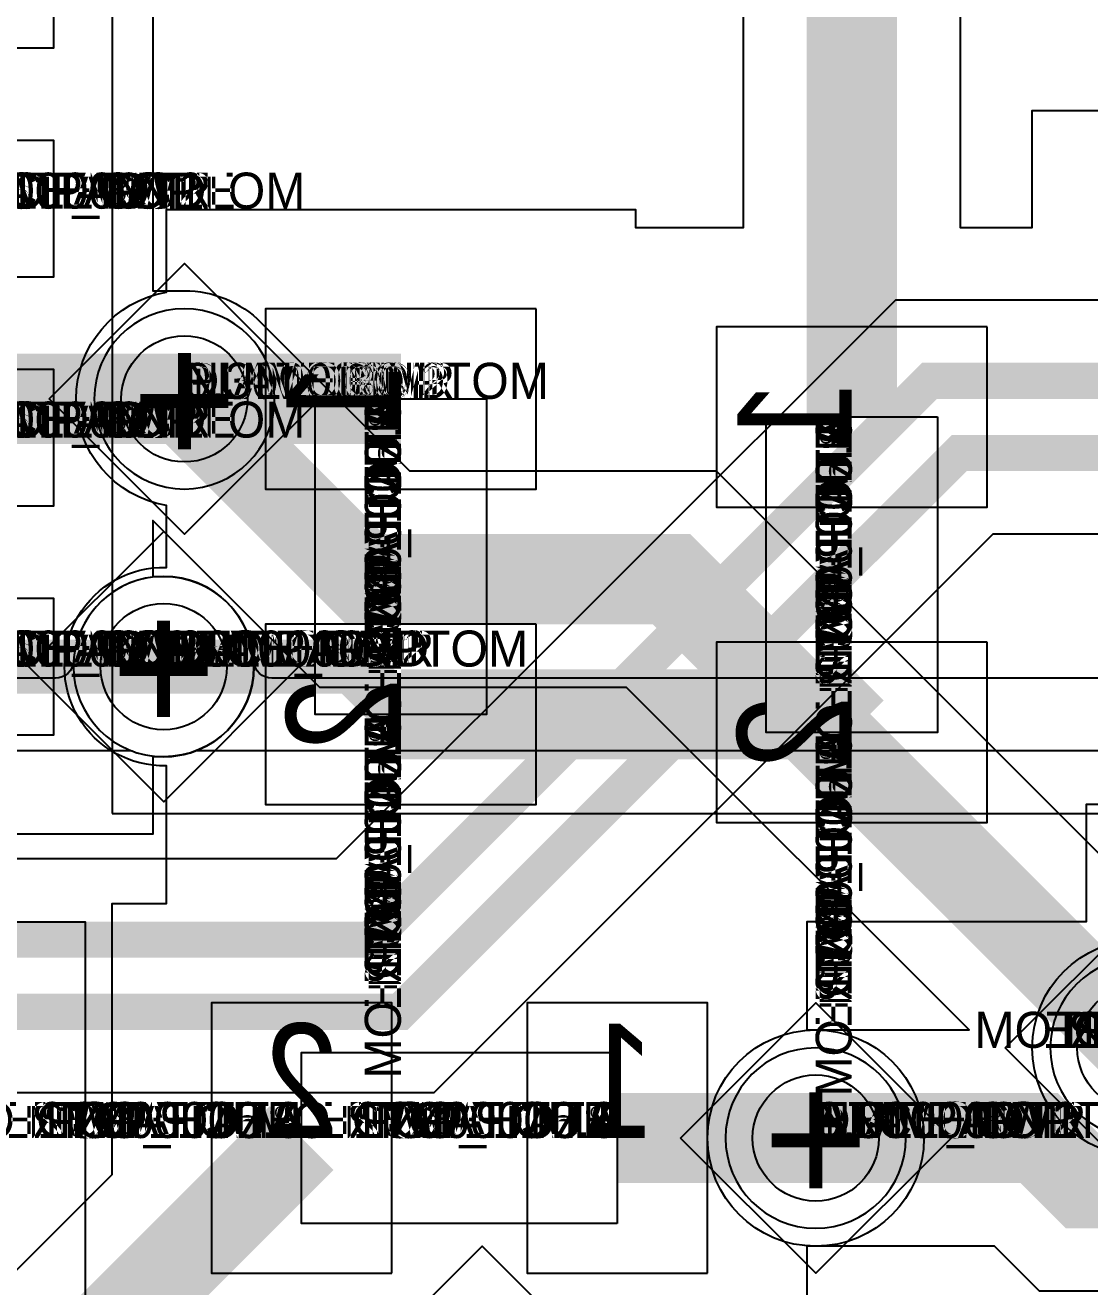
# Model space of a CAD drawing. Extents: x 0 to 323, y 0 to 320.
# Drawn here: x 25.73 to 31.63, y 236.88 to 243.88 of the extents above; entities that cross this region are included whole.
import ezdxf
from ezdxf.enums import TextEntityAlignment as Align

# ---------------------------------------------------------------- set-up
doc = ezdxf.new("R2010")
doc.units = 0
doc.header["$MEASUREMENT"] = 0
doc.layers.get('0').update_dxf_attribs({"linetype": 'CONTINUOUS'})
for name, color, linetype in [('CDN_FIGURES', 7, 'CONTINUOUS'), ('ETCH_BOTTOM', 7, 'CONTINUOUS'), ('ETCH_GND', 3, 'CONTINUOUS'), ('ETCH_INT1', 4, 'CONTINUOUS'), ('ETCH_INT2', 5, 'CONTINUOUS'), ('ETCH_PWR', 6, 'CONTINUOUS'), ('ETCH_TOP', 2, 'CONTINUOUS'), ('MANUFACTURING_NCLEGEND-1-6', 8, 'CONTINUOUS'), ('PACKAGE_GEOMETRY_ASSEMBLY_TOP', 11, 'CONTINUOUS'), ('PACKAGE_GEOMETRY_PIN_NUMBER', 9, 'CONTINUOUS')]:
    doc.layers.add(name, color=color, linetype=linetype)

# ---------------------------------------------------------------- blocks, each defined once
blk = doc.blocks.new('PAD_INFO')
for tag in ['SHAPE_TYPE', 'PAD_HEIGHT', 'PAD_LAYER', 'PAD_TYPE', 'PAD_WIDTH']:
    blk.add_attdef(tag, (0, 0), '', height=0.2)
at = {"flags": 2}
blk.add_attdef('CDN_TYPE', (0, 0), '', height=0.2, dxfattribs=at)
blk = doc.blocks.new('DRILL_INFO')
at = {"flags": 2}
blk.add_attdef('CDN_TYPE', (0, 0), '', height=0.2, dxfattribs=at)
for tag in ['FSHAPE', 'FCHAR', 'DRILL_HEIGHT', 'DIAMETER', 'PLATED', 'DRILL_WIDTH']:
    blk.add_attdef(tag, (0, 0), '', height=0.2)
blk = doc.blocks.new('VIA0700X0300')
at = {"layer": 'ETCH_BOTTOM'}
blk.add_circle((0, 0), 0.35, dxfattribs=at)
at = {"layer": 'ETCH_GND'}
blk.add_circle((0, 0), 0.35, dxfattribs=at)
at = {"layer": 'ETCH_INT1'}
blk.add_circle((0, 0), 0.35, dxfattribs=at)
at = {"layer": 'ETCH_INT2'}
blk.add_circle((0, 0), 0.35, dxfattribs=at)
at = {"layer": 'ETCH_PWR'}
blk.add_circle((0, 0), 0.35, dxfattribs=at)
at = {"layer": 'ETCH_TOP'}
blk.add_circle((0, 0), 0.35, dxfattribs=at)
ref = blk.add_blockref('PAD_INFO', (0, 0))
ref.add_attrib('PAD_LAYER', 'ETCH_TOP', (0, 0), dxfattribs={"height": 0.2})
ref.add_attrib('SHAPE_TYPE', 'NULL', (0, 0), dxfattribs={"height": 0.2})
ref.add_attrib('PAD_TYPE', 'ANTIPAD', (0, 0), dxfattribs={"height": 0.2})
ref.add_attrib('PAD_WIDTH', '0.000000', (0, 0), dxfattribs={"height": 0.2})
ref.add_attrib('PAD_HEIGHT', '0.000000', (0, 0), dxfattribs={"height": 0.2})
ref = blk.add_blockref('PAD_INFO', (0, 0))
ref.add_attrib('PAD_LAYER', 'ETCH_GND', (0, 0), dxfattribs={"height": 0.2})
ref.add_attrib('SHAPE_TYPE', 'NULL', (0, 0), dxfattribs={"height": 0.2})
ref.add_attrib('PAD_TYPE', 'ANTIPAD', (0, 0), dxfattribs={"height": 0.2})
ref.add_attrib('PAD_WIDTH', '0.000000', (0, 0), dxfattribs={"height": 0.2})
ref.add_attrib('PAD_HEIGHT', '0.000000', (0, 0), dxfattribs={"height": 0.2})
ref = blk.add_blockref('PAD_INFO', (0, 0))
ref.add_attrib('PAD_LAYER', 'ETCH_INT1', (0, 0), dxfattribs={"height": 0.2})
ref.add_attrib('SHAPE_TYPE', 'NULL', (0, 0), dxfattribs={"height": 0.2})
ref.add_attrib('PAD_TYPE', 'ANTIPAD', (0, 0), dxfattribs={"height": 0.2})
ref.add_attrib('PAD_WIDTH', '0.000000', (0, 0), dxfattribs={"height": 0.2})
ref.add_attrib('PAD_HEIGHT', '0.000000', (0, 0), dxfattribs={"height": 0.2})
ref = blk.add_blockref('PAD_INFO', (0, 0))
ref.add_attrib('PAD_LAYER', 'ETCH_INT2', (0, 0), dxfattribs={"height": 0.2})
ref.add_attrib('SHAPE_TYPE', 'NULL', (0, 0), dxfattribs={"height": 0.2})
ref.add_attrib('PAD_TYPE', 'ANTIPAD', (0, 0), dxfattribs={"height": 0.2})
ref.add_attrib('PAD_WIDTH', '0.000000', (0, 0), dxfattribs={"height": 0.2})
ref.add_attrib('PAD_HEIGHT', '0.000000', (0, 0), dxfattribs={"height": 0.2})
ref = blk.add_blockref('PAD_INFO', (0, 0))
ref.add_attrib('PAD_LAYER', 'ETCH_PWR', (0, 0), dxfattribs={"height": 0.2})
ref.add_attrib('SHAPE_TYPE', 'NULL', (0, 0), dxfattribs={"height": 0.2})
ref.add_attrib('PAD_TYPE', 'ANTIPAD', (0, 0), dxfattribs={"height": 0.2})
ref.add_attrib('PAD_WIDTH', '0.000000', (0, 0), dxfattribs={"height": 0.2})
ref.add_attrib('PAD_HEIGHT', '0.000000', (0, 0), dxfattribs={"height": 0.2})
ref = blk.add_blockref('PAD_INFO', (0, 0))
ref.add_attrib('PAD_LAYER', 'ETCH_BOTTOM', (0, 0), dxfattribs={"height": 0.2})
ref.add_attrib('SHAPE_TYPE', 'NULL', (0, 0), dxfattribs={"height": 0.2})
ref.add_attrib('PAD_TYPE', 'ANTIPAD', (0, 0), dxfattribs={"height": 0.2})
ref.add_attrib('PAD_WIDTH', '0.000000', (0, 0), dxfattribs={"height": 0.2})
ref.add_attrib('PAD_HEIGHT', '0.000000', (0, 0), dxfattribs={"height": 0.2})
ref = blk.add_blockref('PAD_INFO', (0, 0))
ref.add_attrib('PAD_LAYER', 'ETCH_TOP', (0, 0), dxfattribs={"height": 0.2})
ref.add_attrib('SHAPE_TYPE', 'NULL', (0, 0), dxfattribs={"height": 0.2})
ref.add_attrib('PAD_TYPE', 'THERMAL', (0, 0), dxfattribs={"height": 0.2})
ref.add_attrib('PAD_WIDTH', '0.000000', (0, 0), dxfattribs={"height": 0.2})
ref.add_attrib('PAD_HEIGHT', '0.000000', (0, 0), dxfattribs={"height": 0.2})
ref = blk.add_blockref('PAD_INFO', (0, 0))
ref.add_attrib('PAD_LAYER', 'ETCH_GND', (0, 0), dxfattribs={"height": 0.2})
ref.add_attrib('SHAPE_TYPE', 'NULL', (0, 0), dxfattribs={"height": 0.2})
ref.add_attrib('PAD_TYPE', 'THERMAL', (0, 0), dxfattribs={"height": 0.2})
ref.add_attrib('PAD_WIDTH', '0.000000', (0, 0), dxfattribs={"height": 0.2})
ref.add_attrib('PAD_HEIGHT', '0.000000', (0, 0), dxfattribs={"height": 0.2})
ref = blk.add_blockref('PAD_INFO', (0, 0))
ref.add_attrib('PAD_LAYER', 'ETCH_INT1', (0, 0), dxfattribs={"height": 0.2})
ref.add_attrib('SHAPE_TYPE', 'NULL', (0, 0), dxfattribs={"height": 0.2})
ref.add_attrib('PAD_TYPE', 'THERMAL', (0, 0), dxfattribs={"height": 0.2})
ref.add_attrib('PAD_WIDTH', '0.000000', (0, 0), dxfattribs={"height": 0.2})
ref.add_attrib('PAD_HEIGHT', '0.000000', (0, 0), dxfattribs={"height": 0.2})
ref = blk.add_blockref('PAD_INFO', (0, 0))
ref.add_attrib('PAD_LAYER', 'ETCH_INT2', (0, 0), dxfattribs={"height": 0.2})
ref.add_attrib('SHAPE_TYPE', 'NULL', (0, 0), dxfattribs={"height": 0.2})
ref.add_attrib('PAD_TYPE', 'THERMAL', (0, 0), dxfattribs={"height": 0.2})
ref.add_attrib('PAD_WIDTH', '0.000000', (0, 0), dxfattribs={"height": 0.2})
ref.add_attrib('PAD_HEIGHT', '0.000000', (0, 0), dxfattribs={"height": 0.2})
ref = blk.add_blockref('PAD_INFO', (0, 0))
ref.add_attrib('PAD_LAYER', 'ETCH_PWR', (0, 0), dxfattribs={"height": 0.2})
ref.add_attrib('SHAPE_TYPE', 'NULL', (0, 0), dxfattribs={"height": 0.2})
ref.add_attrib('PAD_TYPE', 'THERMAL', (0, 0), dxfattribs={"height": 0.2})
ref.add_attrib('PAD_WIDTH', '0.000000', (0, 0), dxfattribs={"height": 0.2})
ref.add_attrib('PAD_HEIGHT', '0.000000', (0, 0), dxfattribs={"height": 0.2})
ref = blk.add_blockref('PAD_INFO', (0, 0))
ref.add_attrib('PAD_LAYER', 'ETCH_BOTTOM', (0, 0), dxfattribs={"height": 0.2})
ref.add_attrib('SHAPE_TYPE', 'NULL', (0, 0), dxfattribs={"height": 0.2})
ref.add_attrib('PAD_TYPE', 'THERMAL', (0, 0), dxfattribs={"height": 0.2})
ref.add_attrib('PAD_WIDTH', '0.000000', (0, 0), dxfattribs={"height": 0.2})
ref.add_attrib('PAD_HEIGHT', '0.000000', (0, 0), dxfattribs={"height": 0.2})
ref = blk.add_blockref('PAD_INFO', (0, 0))
ref.add_attrib('PAD_LAYER', 'ETCH_TOP', (0, 0), dxfattribs={"height": 0.2})
ref.add_attrib('SHAPE_TYPE', 'CIRCLE', (0, 0), dxfattribs={"height": 0.2})
ref.add_attrib('PAD_TYPE', 'REGULAR', (0, 0), dxfattribs={"height": 0.2})
ref.add_attrib('PAD_WIDTH', '0.700000', (0, 0), dxfattribs={"height": 0.2})
ref.add_attrib('PAD_HEIGHT', '0.700000', (0, 0), dxfattribs={"height": 0.2})
ref = blk.add_blockref('PAD_INFO', (0, 0))
ref.add_attrib('PAD_LAYER', 'ETCH_GND', (0, 0), dxfattribs={"height": 0.2})
ref.add_attrib('SHAPE_TYPE', 'CIRCLE', (0, 0), dxfattribs={"height": 0.2})
ref.add_attrib('PAD_TYPE', 'REGULAR', (0, 0), dxfattribs={"height": 0.2})
ref.add_attrib('PAD_WIDTH', '0.700000', (0, 0), dxfattribs={"height": 0.2})
ref.add_attrib('PAD_HEIGHT', '0.700000', (0, 0), dxfattribs={"height": 0.2})
ref = blk.add_blockref('PAD_INFO', (0, 0))
ref.add_attrib('PAD_LAYER', 'ETCH_INT1', (0, 0), dxfattribs={"height": 0.2})
ref.add_attrib('SHAPE_TYPE', 'CIRCLE', (0, 0), dxfattribs={"height": 0.2})
ref.add_attrib('PAD_TYPE', 'REGULAR', (0, 0), dxfattribs={"height": 0.2})
ref.add_attrib('PAD_WIDTH', '0.700000', (0, 0), dxfattribs={"height": 0.2})
ref.add_attrib('PAD_HEIGHT', '0.700000', (0, 0), dxfattribs={"height": 0.2})
ref = blk.add_blockref('PAD_INFO', (0, 0))
ref.add_attrib('PAD_LAYER', 'ETCH_INT2', (0, 0), dxfattribs={"height": 0.2})
ref.add_attrib('SHAPE_TYPE', 'CIRCLE', (0, 0), dxfattribs={"height": 0.2})
ref.add_attrib('PAD_TYPE', 'REGULAR', (0, 0), dxfattribs={"height": 0.2})
ref.add_attrib('PAD_WIDTH', '0.700000', (0, 0), dxfattribs={"height": 0.2})
ref.add_attrib('PAD_HEIGHT', '0.700000', (0, 0), dxfattribs={"height": 0.2})
ref = blk.add_blockref('PAD_INFO', (0, 0))
ref.add_attrib('PAD_LAYER', 'ETCH_PWR', (0, 0), dxfattribs={"height": 0.2})
ref.add_attrib('SHAPE_TYPE', 'CIRCLE', (0, 0), dxfattribs={"height": 0.2})
ref.add_attrib('PAD_TYPE', 'REGULAR', (0, 0), dxfattribs={"height": 0.2})
ref.add_attrib('PAD_WIDTH', '0.700000', (0, 0), dxfattribs={"height": 0.2})
ref.add_attrib('PAD_HEIGHT', '0.700000', (0, 0), dxfattribs={"height": 0.2})
ref = blk.add_blockref('PAD_INFO', (0, 0))
ref.add_attrib('PAD_LAYER', 'ETCH_BOTTOM', (0, 0), dxfattribs={"height": 0.2})
ref.add_attrib('SHAPE_TYPE', 'CIRCLE', (0, 0), dxfattribs={"height": 0.2})
ref.add_attrib('PAD_TYPE', 'REGULAR', (0, 0), dxfattribs={"height": 0.2})
ref.add_attrib('PAD_WIDTH', '0.700000', (0, 0), dxfattribs={"height": 0.2})
ref.add_attrib('PAD_HEIGHT', '0.700000', (0, 0), dxfattribs={"height": 0.2})
ref = blk.add_blockref('DRILL_INFO', (0, 0))
ref.add_attrib('DIAMETER', '0.300000', (0, 0), dxfattribs={"height": 0.2})
ref.add_attrib('PLATED', 'PLATED', (0, 0), dxfattribs={"height": 0.2})
ref.add_attrib('FSHAPE', 'DIAMOND', (0, 0), dxfattribs={"height": 0.2})
ref.add_attrib('FCHAR', '+', (0, 0), dxfattribs={"height": 0.2})
ref.add_attrib('DRILL_WIDTH', '1.500000', (0, 0), dxfattribs={"height": 0.2})
ref.add_attrib('DRILL_HEIGHT', '1.500000', (0, 0), dxfattribs={"height": 0.2})
for tag in ['CDN_TYPE', 'PIN']:
    blk.add_attdef(tag, (0, 0), '', height=0.2)
at = {"flags": 2}
for tag in ['PSTKNAME', 'BBV']:
    blk.add_attdef(tag, (0, 0), '', height=0.2, dxfattribs=at)
blk = doc.blocks.new('FIGURE_DIAMOND')
at = {"layer": 'CDN_FIGURES'}
blk.add_lwpolyline([(-0.5, 0), (0, 0.5), (0.5, 0), (0, -0.5)], close=True, dxfattribs=at)
blk = doc.blocks.new('RC1000X1500TS')
at = {"layer": 'ETCH_TOP'}
blk.add_lwpolyline([(-0.5, -0.75), (-0.5, 0.75), (0.5, 0.75), (0.5, -0.75)], close=True, dxfattribs=at)
ref = blk.add_blockref('PAD_INFO', (0, 0))
ref.add_attrib('PAD_LAYER', 'ETCH_TOP', (0, 0), dxfattribs={"height": 0.2})
ref.add_attrib('SHAPE_TYPE', 'NULL', (0, 0), dxfattribs={"height": 0.2})
ref.add_attrib('PAD_TYPE', 'ANTIPAD', (0, 0), dxfattribs={"height": 0.2})
ref.add_attrib('PAD_WIDTH', '0.000000', (0, 0), dxfattribs={"height": 0.2})
ref.add_attrib('PAD_HEIGHT', '0.000000', (0, 0), dxfattribs={"height": 0.2})
ref = blk.add_blockref('PAD_INFO', (0, 0))
ref.add_attrib('PAD_LAYER', 'ETCH_GND', (0, 0), dxfattribs={"height": 0.2})
ref.add_attrib('SHAPE_TYPE', 'NULL', (0, 0), dxfattribs={"height": 0.2})
ref.add_attrib('PAD_TYPE', 'ANTIPAD', (0, 0), dxfattribs={"height": 0.2})
ref.add_attrib('PAD_WIDTH', '0.000000', (0, 0), dxfattribs={"height": 0.2})
ref.add_attrib('PAD_HEIGHT', '0.000000', (0, 0), dxfattribs={"height": 0.2})
ref = blk.add_blockref('PAD_INFO', (0, 0))
ref.add_attrib('PAD_LAYER', 'ETCH_INT1', (0, 0), dxfattribs={"height": 0.2})
ref.add_attrib('SHAPE_TYPE', 'NULL', (0, 0), dxfattribs={"height": 0.2})
ref.add_attrib('PAD_TYPE', 'ANTIPAD', (0, 0), dxfattribs={"height": 0.2})
ref.add_attrib('PAD_WIDTH', '0.000000', (0, 0), dxfattribs={"height": 0.2})
ref.add_attrib('PAD_HEIGHT', '0.000000', (0, 0), dxfattribs={"height": 0.2})
ref = blk.add_blockref('PAD_INFO', (0, 0))
ref.add_attrib('PAD_LAYER', 'ETCH_INT2', (0, 0), dxfattribs={"height": 0.2})
ref.add_attrib('SHAPE_TYPE', 'NULL', (0, 0), dxfattribs={"height": 0.2})
ref.add_attrib('PAD_TYPE', 'ANTIPAD', (0, 0), dxfattribs={"height": 0.2})
ref.add_attrib('PAD_WIDTH', '0.000000', (0, 0), dxfattribs={"height": 0.2})
ref.add_attrib('PAD_HEIGHT', '0.000000', (0, 0), dxfattribs={"height": 0.2})
ref = blk.add_blockref('PAD_INFO', (0, 0))
ref.add_attrib('PAD_LAYER', 'ETCH_PWR', (0, 0), dxfattribs={"height": 0.2})
ref.add_attrib('SHAPE_TYPE', 'NULL', (0, 0), dxfattribs={"height": 0.2})
ref.add_attrib('PAD_TYPE', 'ANTIPAD', (0, 0), dxfattribs={"height": 0.2})
ref.add_attrib('PAD_WIDTH', '0.000000', (0, 0), dxfattribs={"height": 0.2})
ref.add_attrib('PAD_HEIGHT', '0.000000', (0, 0), dxfattribs={"height": 0.2})
ref = blk.add_blockref('PAD_INFO', (0, 0))
ref.add_attrib('PAD_LAYER', 'ETCH_BOTTOM', (0, 0), dxfattribs={"height": 0.2})
ref.add_attrib('SHAPE_TYPE', 'NULL', (0, 0), dxfattribs={"height": 0.2})
ref.add_attrib('PAD_TYPE', 'ANTIPAD', (0, 0), dxfattribs={"height": 0.2})
ref.add_attrib('PAD_WIDTH', '0.000000', (0, 0), dxfattribs={"height": 0.2})
ref.add_attrib('PAD_HEIGHT', '0.000000', (0, 0), dxfattribs={"height": 0.2})
ref = blk.add_blockref('PAD_INFO', (0, 0))
ref.add_attrib('PAD_LAYER', 'ETCH_TOP', (0, 0), dxfattribs={"height": 0.2})
ref.add_attrib('SHAPE_TYPE', 'NULL', (0, 0), dxfattribs={"height": 0.2})
ref.add_attrib('PAD_TYPE', 'THERMAL', (0, 0), dxfattribs={"height": 0.2})
ref.add_attrib('PAD_WIDTH', '0.000000', (0, 0), dxfattribs={"height": 0.2})
ref.add_attrib('PAD_HEIGHT', '0.000000', (0, 0), dxfattribs={"height": 0.2})
ref = blk.add_blockref('PAD_INFO', (0, 0))
ref.add_attrib('PAD_LAYER', 'ETCH_GND', (0, 0), dxfattribs={"height": 0.2})
ref.add_attrib('SHAPE_TYPE', 'NULL', (0, 0), dxfattribs={"height": 0.2})
ref.add_attrib('PAD_TYPE', 'THERMAL', (0, 0), dxfattribs={"height": 0.2})
ref.add_attrib('PAD_WIDTH', '0.000000', (0, 0), dxfattribs={"height": 0.2})
ref.add_attrib('PAD_HEIGHT', '0.000000', (0, 0), dxfattribs={"height": 0.2})
ref = blk.add_blockref('PAD_INFO', (0, 0))
ref.add_attrib('PAD_LAYER', 'ETCH_INT1', (0, 0), dxfattribs={"height": 0.2})
ref.add_attrib('SHAPE_TYPE', 'NULL', (0, 0), dxfattribs={"height": 0.2})
ref.add_attrib('PAD_TYPE', 'THERMAL', (0, 0), dxfattribs={"height": 0.2})
ref.add_attrib('PAD_WIDTH', '0.000000', (0, 0), dxfattribs={"height": 0.2})
ref.add_attrib('PAD_HEIGHT', '0.000000', (0, 0), dxfattribs={"height": 0.2})
ref = blk.add_blockref('PAD_INFO', (0, 0))
ref.add_attrib('PAD_LAYER', 'ETCH_INT2', (0, 0), dxfattribs={"height": 0.2})
ref.add_attrib('SHAPE_TYPE', 'NULL', (0, 0), dxfattribs={"height": 0.2})
ref.add_attrib('PAD_TYPE', 'THERMAL', (0, 0), dxfattribs={"height": 0.2})
ref.add_attrib('PAD_WIDTH', '0.000000', (0, 0), dxfattribs={"height": 0.2})
ref.add_attrib('PAD_HEIGHT', '0.000000', (0, 0), dxfattribs={"height": 0.2})
ref = blk.add_blockref('PAD_INFO', (0, 0))
ref.add_attrib('PAD_LAYER', 'ETCH_PWR', (0, 0), dxfattribs={"height": 0.2})
ref.add_attrib('SHAPE_TYPE', 'NULL', (0, 0), dxfattribs={"height": 0.2})
ref.add_attrib('PAD_TYPE', 'THERMAL', (0, 0), dxfattribs={"height": 0.2})
ref.add_attrib('PAD_WIDTH', '0.000000', (0, 0), dxfattribs={"height": 0.2})
ref.add_attrib('PAD_HEIGHT', '0.000000', (0, 0), dxfattribs={"height": 0.2})
ref = blk.add_blockref('PAD_INFO', (0, 0))
ref.add_attrib('PAD_LAYER', 'ETCH_BOTTOM', (0, 0), dxfattribs={"height": 0.2})
ref.add_attrib('SHAPE_TYPE', 'NULL', (0, 0), dxfattribs={"height": 0.2})
ref.add_attrib('PAD_TYPE', 'THERMAL', (0, 0), dxfattribs={"height": 0.2})
ref.add_attrib('PAD_WIDTH', '0.000000', (0, 0), dxfattribs={"height": 0.2})
ref.add_attrib('PAD_HEIGHT', '0.000000', (0, 0), dxfattribs={"height": 0.2})
ref = blk.add_blockref('PAD_INFO', (0, 0))
ref.add_attrib('PAD_LAYER', 'ETCH_GND', (0, 0), dxfattribs={"height": 0.2})
ref.add_attrib('SHAPE_TYPE', 'NULL', (0, 0), dxfattribs={"height": 0.2})
ref.add_attrib('PAD_TYPE', 'REGULAR', (0, 0), dxfattribs={"height": 0.2})
ref.add_attrib('PAD_WIDTH', '0.000000', (0, 0), dxfattribs={"height": 0.2})
ref.add_attrib('PAD_HEIGHT', '0.000000', (0, 0), dxfattribs={"height": 0.2})
ref = blk.add_blockref('PAD_INFO', (0, 0))
ref.add_attrib('PAD_LAYER', 'ETCH_INT1', (0, 0), dxfattribs={"height": 0.2})
ref.add_attrib('SHAPE_TYPE', 'NULL', (0, 0), dxfattribs={"height": 0.2})
ref.add_attrib('PAD_TYPE', 'REGULAR', (0, 0), dxfattribs={"height": 0.2})
ref.add_attrib('PAD_WIDTH', '0.000000', (0, 0), dxfattribs={"height": 0.2})
ref.add_attrib('PAD_HEIGHT', '0.000000', (0, 0), dxfattribs={"height": 0.2})
ref = blk.add_blockref('PAD_INFO', (0, 0))
ref.add_attrib('PAD_LAYER', 'ETCH_INT2', (0, 0), dxfattribs={"height": 0.2})
ref.add_attrib('SHAPE_TYPE', 'NULL', (0, 0), dxfattribs={"height": 0.2})
ref.add_attrib('PAD_TYPE', 'REGULAR', (0, 0), dxfattribs={"height": 0.2})
ref.add_attrib('PAD_WIDTH', '0.000000', (0, 0), dxfattribs={"height": 0.2})
ref.add_attrib('PAD_HEIGHT', '0.000000', (0, 0), dxfattribs={"height": 0.2})
ref = blk.add_blockref('PAD_INFO', (0, 0))
ref.add_attrib('PAD_LAYER', 'ETCH_PWR', (0, 0), dxfattribs={"height": 0.2})
ref.add_attrib('SHAPE_TYPE', 'NULL', (0, 0), dxfattribs={"height": 0.2})
ref.add_attrib('PAD_TYPE', 'REGULAR', (0, 0), dxfattribs={"height": 0.2})
ref.add_attrib('PAD_WIDTH', '0.000000', (0, 0), dxfattribs={"height": 0.2})
ref.add_attrib('PAD_HEIGHT', '0.000000', (0, 0), dxfattribs={"height": 0.2})
ref = blk.add_blockref('PAD_INFO', (0, 0))
ref.add_attrib('PAD_LAYER', 'ETCH_BOTTOM', (0, 0), dxfattribs={"height": 0.2})
ref.add_attrib('SHAPE_TYPE', 'NULL', (0, 0), dxfattribs={"height": 0.2})
ref.add_attrib('PAD_TYPE', 'REGULAR', (0, 0), dxfattribs={"height": 0.2})
ref.add_attrib('PAD_WIDTH', '0.000000', (0, 0), dxfattribs={"height": 0.2})
ref.add_attrib('PAD_HEIGHT', '0.000000', (0, 0), dxfattribs={"height": 0.2})
ref = blk.add_blockref('DRILL_INFO', (0, 0))
ref.add_attrib('DIAMETER', '0.000000', (0, 0), dxfattribs={"height": 0.2})
ref.add_attrib('PLATED', 'PLATED', (0, 0), dxfattribs={"height": 0.2})
ref.add_attrib('FSHAPE', 'NULL', (0, 0), dxfattribs={"height": 0.2})
ref.add_attrib('DRILL_WIDTH', '0.000000', (0, 0), dxfattribs={"height": 0.2})
ref.add_attrib('DRILL_HEIGHT', '0.000000', (0, 0), dxfattribs={"height": 0.2})
ref = blk.add_blockref('PAD_INFO', (0, 0))
ref.add_attrib('PAD_LAYER', 'ETCH_TOP', (0, 0), dxfattribs={"height": 0.2})
ref.add_attrib('SHAPE_TYPE', 'RECTANGLE', (0, 0), dxfattribs={"height": 0.2})
ref.add_attrib('PAD_TYPE', 'REGULAR', (0, 0), dxfattribs={"height": 0.2})
ref.add_attrib('PAD_WIDTH', '1.000000', (0, 0), dxfattribs={"height": 0.2})
ref.add_attrib('PAD_HEIGHT', '1.500000', (0, 0), dxfattribs={"height": 0.2})
for tag in ['CDN_TYPE', 'PIN']:
    blk.add_attdef(tag, (0, 0), '', height=0.2)
at = {"flags": 2}
for tag in ['PSTKNAME', 'BBV']:
    blk.add_attdef(tag, (0, 0), '', height=0.2, dxfattribs=at)
blk = doc.blocks.new('F56')
at = {"layer": 'PACKAGE_GEOMETRY_ASSEMBLY_TOP'}
blk.add_lwpolyline([(0, -0.475), (1.75, -0.475), (1.75, 0.475), (0, 0.475)], close=True, dxfattribs=at)
at = {"layer": 'ETCH_TOP'}
ref = blk.add_blockref('RC1000X1500TS', (0, 0), dxfattribs=at)
ref.add_attrib('CDN_TYPE', 'PIN', (0, 0), dxfattribs={"height": 0.2})
ref.add_attrib('PIN', '1', (0, 0), dxfattribs={"height": 0.2})
ref = blk.add_blockref('RC1000X1500TS', (1.75, 0), dxfattribs=at)
ref.add_attrib('CDN_TYPE', 'PIN', (0, 0), dxfattribs={"height": 0.2})
ref.add_attrib('PIN', '2', (0, 0), dxfattribs={"height": 0.2})
at = {"flags": 2}
for tag in ['SYMBOL_TYPE', 'CDN_TYPE', 'REFDES']:
    blk.add_attdef(tag, (0, 0), '', height=0.2, dxfattribs=at)
blk = doc.blocks.new('RC1250X0760TS')
at = {"layer": 'ETCH_TOP'}
blk.add_lwpolyline([(-0.625, -0.38), (-0.625, 0.38), (0.625, 0.38), (0.625, -0.38)], close=True, dxfattribs=at)
ref = blk.add_blockref('PAD_INFO', (0, 0))
ref.add_attrib('PAD_LAYER', 'ETCH_TOP', (0, 0), dxfattribs={"height": 0.2})
ref.add_attrib('SHAPE_TYPE', 'NULL', (0, 0), dxfattribs={"height": 0.2})
ref.add_attrib('PAD_TYPE', 'ANTIPAD', (0, 0), dxfattribs={"height": 0.2})
ref.add_attrib('PAD_WIDTH', '0.000000', (0, 0), dxfattribs={"height": 0.2})
ref.add_attrib('PAD_HEIGHT', '0.000000', (0, 0), dxfattribs={"height": 0.2})
ref = blk.add_blockref('PAD_INFO', (0, 0))
ref.add_attrib('PAD_LAYER', 'ETCH_GND', (0, 0), dxfattribs={"height": 0.2})
ref.add_attrib('SHAPE_TYPE', 'NULL', (0, 0), dxfattribs={"height": 0.2})
ref.add_attrib('PAD_TYPE', 'ANTIPAD', (0, 0), dxfattribs={"height": 0.2})
ref.add_attrib('PAD_WIDTH', '0.000000', (0, 0), dxfattribs={"height": 0.2})
ref.add_attrib('PAD_HEIGHT', '0.000000', (0, 0), dxfattribs={"height": 0.2})
ref = blk.add_blockref('PAD_INFO', (0, 0))
ref.add_attrib('PAD_LAYER', 'ETCH_INT1', (0, 0), dxfattribs={"height": 0.2})
ref.add_attrib('SHAPE_TYPE', 'NULL', (0, 0), dxfattribs={"height": 0.2})
ref.add_attrib('PAD_TYPE', 'ANTIPAD', (0, 0), dxfattribs={"height": 0.2})
ref.add_attrib('PAD_WIDTH', '0.000000', (0, 0), dxfattribs={"height": 0.2})
ref.add_attrib('PAD_HEIGHT', '0.000000', (0, 0), dxfattribs={"height": 0.2})
ref = blk.add_blockref('PAD_INFO', (0, 0))
ref.add_attrib('PAD_LAYER', 'ETCH_INT2', (0, 0), dxfattribs={"height": 0.2})
ref.add_attrib('SHAPE_TYPE', 'NULL', (0, 0), dxfattribs={"height": 0.2})
ref.add_attrib('PAD_TYPE', 'ANTIPAD', (0, 0), dxfattribs={"height": 0.2})
ref.add_attrib('PAD_WIDTH', '0.000000', (0, 0), dxfattribs={"height": 0.2})
ref.add_attrib('PAD_HEIGHT', '0.000000', (0, 0), dxfattribs={"height": 0.2})
ref = blk.add_blockref('PAD_INFO', (0, 0))
ref.add_attrib('PAD_LAYER', 'ETCH_PWR', (0, 0), dxfattribs={"height": 0.2})
ref.add_attrib('SHAPE_TYPE', 'NULL', (0, 0), dxfattribs={"height": 0.2})
ref.add_attrib('PAD_TYPE', 'ANTIPAD', (0, 0), dxfattribs={"height": 0.2})
ref.add_attrib('PAD_WIDTH', '0.000000', (0, 0), dxfattribs={"height": 0.2})
ref.add_attrib('PAD_HEIGHT', '0.000000', (0, 0), dxfattribs={"height": 0.2})
ref = blk.add_blockref('PAD_INFO', (0, 0))
ref.add_attrib('PAD_LAYER', 'ETCH_BOTTOM', (0, 0), dxfattribs={"height": 0.2})
ref.add_attrib('SHAPE_TYPE', 'NULL', (0, 0), dxfattribs={"height": 0.2})
ref.add_attrib('PAD_TYPE', 'ANTIPAD', (0, 0), dxfattribs={"height": 0.2})
ref.add_attrib('PAD_WIDTH', '0.000000', (0, 0), dxfattribs={"height": 0.2})
ref.add_attrib('PAD_HEIGHT', '0.000000', (0, 0), dxfattribs={"height": 0.2})
ref = blk.add_blockref('PAD_INFO', (0, 0))
ref.add_attrib('PAD_LAYER', 'ETCH_TOP', (0, 0), dxfattribs={"height": 0.2})
ref.add_attrib('SHAPE_TYPE', 'NULL', (0, 0), dxfattribs={"height": 0.2})
ref.add_attrib('PAD_TYPE', 'THERMAL', (0, 0), dxfattribs={"height": 0.2})
ref.add_attrib('PAD_WIDTH', '0.000000', (0, 0), dxfattribs={"height": 0.2})
ref.add_attrib('PAD_HEIGHT', '0.000000', (0, 0), dxfattribs={"height": 0.2})
ref = blk.add_blockref('PAD_INFO', (0, 0))
ref.add_attrib('PAD_LAYER', 'ETCH_GND', (0, 0), dxfattribs={"height": 0.2})
ref.add_attrib('SHAPE_TYPE', 'NULL', (0, 0), dxfattribs={"height": 0.2})
ref.add_attrib('PAD_TYPE', 'THERMAL', (0, 0), dxfattribs={"height": 0.2})
ref.add_attrib('PAD_WIDTH', '0.000000', (0, 0), dxfattribs={"height": 0.2})
ref.add_attrib('PAD_HEIGHT', '0.000000', (0, 0), dxfattribs={"height": 0.2})
ref = blk.add_blockref('PAD_INFO', (0, 0))
ref.add_attrib('PAD_LAYER', 'ETCH_INT1', (0, 0), dxfattribs={"height": 0.2})
ref.add_attrib('SHAPE_TYPE', 'NULL', (0, 0), dxfattribs={"height": 0.2})
ref.add_attrib('PAD_TYPE', 'THERMAL', (0, 0), dxfattribs={"height": 0.2})
ref.add_attrib('PAD_WIDTH', '0.000000', (0, 0), dxfattribs={"height": 0.2})
ref.add_attrib('PAD_HEIGHT', '0.000000', (0, 0), dxfattribs={"height": 0.2})
ref = blk.add_blockref('PAD_INFO', (0, 0))
ref.add_attrib('PAD_LAYER', 'ETCH_INT2', (0, 0), dxfattribs={"height": 0.2})
ref.add_attrib('SHAPE_TYPE', 'NULL', (0, 0), dxfattribs={"height": 0.2})
ref.add_attrib('PAD_TYPE', 'THERMAL', (0, 0), dxfattribs={"height": 0.2})
ref.add_attrib('PAD_WIDTH', '0.000000', (0, 0), dxfattribs={"height": 0.2})
ref.add_attrib('PAD_HEIGHT', '0.000000', (0, 0), dxfattribs={"height": 0.2})
ref = blk.add_blockref('PAD_INFO', (0, 0))
ref.add_attrib('PAD_LAYER', 'ETCH_PWR', (0, 0), dxfattribs={"height": 0.2})
ref.add_attrib('SHAPE_TYPE', 'NULL', (0, 0), dxfattribs={"height": 0.2})
ref.add_attrib('PAD_TYPE', 'THERMAL', (0, 0), dxfattribs={"height": 0.2})
ref.add_attrib('PAD_WIDTH', '0.000000', (0, 0), dxfattribs={"height": 0.2})
ref.add_attrib('PAD_HEIGHT', '0.000000', (0, 0), dxfattribs={"height": 0.2})
ref = blk.add_blockref('PAD_INFO', (0, 0))
ref.add_attrib('PAD_LAYER', 'ETCH_BOTTOM', (0, 0), dxfattribs={"height": 0.2})
ref.add_attrib('SHAPE_TYPE', 'NULL', (0, 0), dxfattribs={"height": 0.2})
ref.add_attrib('PAD_TYPE', 'THERMAL', (0, 0), dxfattribs={"height": 0.2})
ref.add_attrib('PAD_WIDTH', '0.000000', (0, 0), dxfattribs={"height": 0.2})
ref.add_attrib('PAD_HEIGHT', '0.000000', (0, 0), dxfattribs={"height": 0.2})
ref = blk.add_blockref('PAD_INFO', (0, 0))
ref.add_attrib('PAD_LAYER', 'ETCH_TOP', (0, 0), dxfattribs={"height": 0.2})
ref.add_attrib('SHAPE_TYPE', 'RECTANGLE', (0, 0), dxfattribs={"height": 0.2})
ref.add_attrib('PAD_TYPE', 'REGULAR', (0, 0), dxfattribs={"height": 0.2})
ref.add_attrib('PAD_WIDTH', '1.250000', (0, 0), dxfattribs={"height": 0.2})
ref.add_attrib('PAD_HEIGHT', '0.760000', (0, 0), dxfattribs={"height": 0.2})
ref = blk.add_blockref('PAD_INFO', (0, 0))
ref.add_attrib('PAD_LAYER', 'ETCH_GND', (0, 0), dxfattribs={"height": 0.2})
ref.add_attrib('SHAPE_TYPE', 'NULL', (0, 0), dxfattribs={"height": 0.2})
ref.add_attrib('PAD_TYPE', 'REGULAR', (0, 0), dxfattribs={"height": 0.2})
ref.add_attrib('PAD_WIDTH', '0.000000', (0, 0), dxfattribs={"height": 0.2})
ref.add_attrib('PAD_HEIGHT', '0.000000', (0, 0), dxfattribs={"height": 0.2})
ref = blk.add_blockref('PAD_INFO', (0, 0))
ref.add_attrib('PAD_LAYER', 'ETCH_INT1', (0, 0), dxfattribs={"height": 0.2})
ref.add_attrib('SHAPE_TYPE', 'NULL', (0, 0), dxfattribs={"height": 0.2})
ref.add_attrib('PAD_TYPE', 'REGULAR', (0, 0), dxfattribs={"height": 0.2})
ref.add_attrib('PAD_WIDTH', '0.000000', (0, 0), dxfattribs={"height": 0.2})
ref.add_attrib('PAD_HEIGHT', '0.000000', (0, 0), dxfattribs={"height": 0.2})
ref = blk.add_blockref('PAD_INFO', (0, 0))
ref.add_attrib('PAD_LAYER', 'ETCH_INT2', (0, 0), dxfattribs={"height": 0.2})
ref.add_attrib('SHAPE_TYPE', 'NULL', (0, 0), dxfattribs={"height": 0.2})
ref.add_attrib('PAD_TYPE', 'REGULAR', (0, 0), dxfattribs={"height": 0.2})
ref.add_attrib('PAD_WIDTH', '0.000000', (0, 0), dxfattribs={"height": 0.2})
ref.add_attrib('PAD_HEIGHT', '0.000000', (0, 0), dxfattribs={"height": 0.2})
ref = blk.add_blockref('PAD_INFO', (0, 0))
ref.add_attrib('PAD_LAYER', 'ETCH_PWR', (0, 0), dxfattribs={"height": 0.2})
ref.add_attrib('SHAPE_TYPE', 'NULL', (0, 0), dxfattribs={"height": 0.2})
ref.add_attrib('PAD_TYPE', 'REGULAR', (0, 0), dxfattribs={"height": 0.2})
ref.add_attrib('PAD_WIDTH', '0.000000', (0, 0), dxfattribs={"height": 0.2})
ref.add_attrib('PAD_HEIGHT', '0.000000', (0, 0), dxfattribs={"height": 0.2})
ref = blk.add_blockref('PAD_INFO', (0, 0))
ref.add_attrib('PAD_LAYER', 'ETCH_BOTTOM', (0, 0), dxfattribs={"height": 0.2})
ref.add_attrib('SHAPE_TYPE', 'NULL', (0, 0), dxfattribs={"height": 0.2})
ref.add_attrib('PAD_TYPE', 'REGULAR', (0, 0), dxfattribs={"height": 0.2})
ref.add_attrib('PAD_WIDTH', '0.000000', (0, 0), dxfattribs={"height": 0.2})
ref.add_attrib('PAD_HEIGHT', '0.000000', (0, 0), dxfattribs={"height": 0.2})
ref = blk.add_blockref('DRILL_INFO', (0, 0))
ref.add_attrib('DIAMETER', '0.000000', (0, 0), dxfattribs={"height": 0.2})
ref.add_attrib('PLATED', 'PLATED', (0, 0), dxfattribs={"height": 0.2})
ref.add_attrib('FSHAPE', 'NULL', (0, 0), dxfattribs={"height": 0.2})
ref.add_attrib('DRILL_WIDTH', '0.000000', (0, 0), dxfattribs={"height": 0.2})
ref.add_attrib('DRILL_HEIGHT', '0.000000', (0, 0), dxfattribs={"height": 0.2})
for tag in ['CDN_TYPE', 'PIN']:
    blk.add_attdef(tag, (0, 0), '', height=0.2)
at = {"flags": 2}
for tag in ['PSTKNAME', 'BBV']:
    blk.add_attdef(tag, (0, 0), '', height=0.2, dxfattribs=at)
blk = doc.blocks.new('SO-24W')
at = {"layer": 'PACKAGE_GEOMETRY_ASSEMBLY_TOP'}
blk.add_lwpolyline([(-3.8, -7.8), (3.8, -7.8), (3.8, 7.8), (-3.8, 7.8)], close=True, dxfattribs=at)
at = {"layer": 'ETCH_TOP'}
ref = blk.add_blockref('RC1250X0760TS', (-4.75, -6.985), dxfattribs=at)
ref.add_attrib('CDN_TYPE', 'PIN', (0, 0), dxfattribs={"height": 0.2})
ref.add_attrib('PIN', '12', (0, 0), dxfattribs={"height": 0.2})
ref = blk.add_blockref('RC1250X0760TS', (-4.75, -4.445), dxfattribs=at)
ref.add_attrib('CDN_TYPE', 'PIN', (0, 0), dxfattribs={"height": 0.2})
ref.add_attrib('PIN', '10', (0, 0), dxfattribs={"height": 0.2})
ref = blk.add_blockref('RC1250X0760TS', (-4.75, -3.175), dxfattribs=at)
ref.add_attrib('CDN_TYPE', 'PIN', (0, 0), dxfattribs={"height": 0.2})
ref.add_attrib('PIN', '9', (0, 0), dxfattribs={"height": 0.2})
ref = blk.add_blockref('RC1250X0760TS', (-4.75, -5.715), dxfattribs=at)
ref.add_attrib('CDN_TYPE', 'PIN', (0, 0), dxfattribs={"height": 0.2})
ref.add_attrib('PIN', '11', (0, 0), dxfattribs={"height": 0.2})
at = {"flags": 2}
for tag in ['SYMBOL_TYPE', 'CDN_TYPE', 'REFDES']:
    blk.add_attdef(tag, (0, 0), '', height=0.2, dxfattribs=at)

msp = doc.modelspace()

# ---------------------------------------------------------------- linework, layer by layer
at = {"layer": 'ETCH_BOTTOM'}
for points, format in [([(30.3126, 241.7055, 0.5, 0.5, 0), (30.3126, 250.3555, 0.5, 0.5, 0), (32.5126, 252.5555, 0.5, 0.5, 0)], "xyseb"), ([(23.1483, 234.4399), (26.2125, 237.5041), (26.2125, 239.0056), (26.5125, 239.0056), (26.5125, 239.7706, -1.027463), (26.5125, 240.8704), (26.5125, 241.2138, -0.845035), (26.5125, 242.3972), (26.5125, 242.8556), (29.1127, 242.8556), (29.1127, 242.7556), (29.7125, 242.7556), (29.7125, 250.6041)], "xyb"), ([(27.8126, 241.8055, 0.5, 0.5, 0), (26.6126, 241.8055, 0.5, 0.5, 0)], "xyseb"), ([(26.4976, 240.3205, 0.3, 0.3, 0), (27.5476, 240.3205, 0.3, 0.3, 0), (27.8126, 240.0555, 0.3, 0.3, 0)], "xyseb"), ([(27.8126, 240.0555, 0.5, 0.5, 0), (30.2126, 240.0555, 0.5, 0.5, 0), (30.3126, 239.9555, 0.5, 0.5, 0)], "xyseb"), ([(33.9127, 239.5554), (31.6127, 239.5554), (31.6127, 238.9054), (30.0627, 238.9054), (30.0627, 238.3056), (30.1126, 238.3056, -1), (30.1126, 237.1054), (30.0627, 237.1054), (30.0627, 236.4054), (28.8104, 236.4054, -0.247836), (28.6127, 235.9312), (28.6127, 232.9054), (26.0125, 232.9054), (26.0125, 233.2404), (25.7976, 233.2404, -1), (25.7976, 234.4406), (26.0125, 234.4406), (26.0125, 235.6067), (23.8219, 233.4162, -0.198912)], "xyb"), ([(23.1776, 233.8405, 0.5, 0.5, 0), (23.3976, 233.8405, 0.5, 0.5, 0), (27.2626, 237.7055, 0.5, 0.5, 0)], "xyseb"), ([(29.0126, 237.7055, 0.5, 0.5, 0), (30.1126, 237.7055, 0.5, 0.5, 0)], "xyseb")]:
    msp.add_lwpolyline(points, format=format, dxfattribs=at)
msp.add_lwpolyline([(30.9127, 246.8054), (30.9127, 242.7556), (31.3125, 242.7556), (31.3125, 243.4056), (32.814, 243.4056)], dxfattribs=at)
msp.add_lwpolyline([(35.8127, 236.9054), (31.9625, 236.9054), (31.9625, 237.6054), (31.9126, 237.6054, -1), (31.9126, 238.8056), (31.9625, 238.8056), (31.9625, 239.5056), (35.8127, 239.5056), (35.8127, 238.8056), (36.114, 238.8056), (36.3638, 239.0554), (35.9125, 239.0554), (35.9125, 242.9056), (36.6209, 242.9056, -0.845035), (37.8043, 242.9056), (38.5127, 242.9056), (38.5127, 239.0554), (37.8127, 239.0554, -0.198869), (37.6369, 238.6312), (36.6112, 237.6054), (35.8127, 237.6054)], format="xyb", close=True, dxfattribs=at)
at = {"layer": 'ETCH_GND'}
for points in [[(27.1127, 241.8055, 1), (26.1125, 241.8055, 1)], [(26.9977, 240.3205, 1), (25.9975, 240.3205, 1)], [(32.4127, 238.2055, 1), (31.4125, 238.2055, 1)], [(30.6127, 237.7055, 1), (29.6125, 237.7055, 1)]]:
    msp.add_lwpolyline(points, format="xyb", close=True, dxfattribs=at)
at = {"layer": 'ETCH_INT1'}
for points, format in [([(153.8026, 232.7829, 0.2, 0.2, 0), (154.1652, 233.1455, 0.2, 0.2, 0), (156.3726, 233.1455, 0.2, 0.2, 0), (156.9426, 233.7155, 0.2, 0.2, 0), (156.9426, 235.9812, 0.2, 0.2, 0), (155.3683, 237.5555, 0.2, 0.2, 0), (137.2769, 237.5555, 0.2, 0.2, 0), (136.9269, 237.9055, 0.2, 0.2, 0), (136.0983, 237.9055, 0.2, 0.2, 0), (135.7483, 237.5555, 0.2, 0.2, 0), (133.0626, 237.5555, 0.2, 0.2, 0), (129.1576, 241.4605, 0.2, 0.2, 0), (129.1576, 241.8248, 0.2, 0.2, 0), (127.7769, 243.2055, 0.2, 0.2, 0), (46.1526, 243.2055, 0.2, 0.2, 0), (44.8526, 241.9055, 0.2, 0.2, 0), (30.7426, 241.9055, 0.2, 0.2, 0), (27.6426, 238.8055, 0.2, 0.2, 0), (18.6826, 238.8055, 0.2, 0.2, 0), (16.1526, 236.2755, 0.2, 0.2, 0), (11.6426, 236.2755, 0.2, 0.2, 0), (10.9926, 236.9255, 0.2, 0.2, 0)], "xyseb"), ([(15.9662, 236.7256), (18.4962, 239.2556), (27.4562, 239.2556), (30.5562, 242.3556), (36.9942, 242.3556, -4.349856), (37.431, 242.3556), (44.6662, 242.3556)], "xyb"), ([(153.8026, 233.928, 0.2, 0.2, 0), (153.8026, 233.8455, 0.2, 0.2, 0), (154.1026, 233.5455, 0.2, 0.2, 0), (156.2069, 233.5455, 0.2, 0.2, 0), (156.5426, 233.8812, 0.2, 0.2, 0), (156.5426, 235.8155, 0.2, 0.2, 0), (155.2026, 237.1555, 0.2, 0.2, 0), (137.1112, 237.1555, 0.2, 0.2, 0), (136.7612, 237.5055, 0.2, 0.2, 0), (136.264, 237.5055, 0.2, 0.2, 0), (135.914, 237.1555, 0.2, 0.2, 0), (132.8969, 237.1555, 0.2, 0.2, 0), (128.7576, 241.2948, 0.2, 0.2, 0), (128.7576, 241.6591, 0.2, 0.2, 0), (127.6112, 242.8055, 0.2, 0.2, 0), (46.3183, 242.8055, 0.2, 0.2, 0), (45.0183, 241.5055, 0.2, 0.2, 0), (30.9083, 241.5055, 0.2, 0.2, 0), (27.8083, 238.4055, 0.2, 0.2, 0), (18.8483, 238.4055, 0.2, 0.2, 0), (16.3183, 235.8755, 0.2, 0.2, 0), (9.9426, 235.8755, 0.2, 0.2, 0), (8.9926, 234.9255, 0.2, 0.2, 0)], "xyseb"), ([(44.2433, 241.0554), (31.0947, 241.0554), (27.9947, 237.9554), (19.0347, 237.9554), (16.5047, 235.4254), (11.6802, 235.4254, -0.368442), (11.5949, 234.3256), (18.9819, 234.3256), (19.9469, 235.2906), (26.3983, 235.2906), (26.8333, 234.8556), (36.4542, 234.8556, -1.52703), (37.371, 234.8556), (49.8619, 234.8556)], "xyb")]:
    msp.add_lwpolyline(points, format=format, dxfattribs=at)
for points in [[(27.1127, 241.8055, 1), (26.1125, 241.8055, 1)], [(26.9977, 240.3205, 1), (25.9975, 240.3205, 1)], [(32.4127, 238.2055, 1), (31.4125, 238.2055, 1)], [(30.6127, 237.7055, 1), (29.6125, 237.7055, 1)]]:
    msp.add_lwpolyline(points, format="xyb", close=True, dxfattribs=at)
at = {"layer": 'ETCH_INT2'}
for points in [[(26.6126, 242.3056, 1), (26.6126, 241.3054, 1)], [(31.9126, 238.7056, 1), (31.9126, 237.7054, 1)], [(30.1126, 238.2056, 1), (30.1126, 237.2054, 1)]]:
    msp.add_lwpolyline(points, format="xyb", close=True, dxfattribs=at)
for points in [[(43.8733, 240.2555), (34.348, 240.2555, -0.396688), (34.2468, 240.3508, 0.941143), (33.2484, 240.3508, -0.396688), (33.1472, 240.2555), (27.098, 240.2555, -0.396688), (26.9968, 240.3508, 0.941143), (25.9984, 240.3508, -0.396688), (25.8972, 240.2555), (17.8126, 240.2555)], [(18.8626, 239.8555), (26.3134, 239.8555), (26.322, 239.8523, 0.181359), (26.6732, 239.8523), (26.6818, 239.8555), (33.5634, 239.8555), (33.572, 239.8523, 0.181359), (33.9232, 239.8523), (33.9318, 239.8555), (53.5607, 239.8555, -0.675262)]]:
    msp.add_lwpolyline(points, format="xyb", dxfattribs=at)
at = {"layer": 'ETCH_PWR'}
for points in [[(27.1127, 241.8055, 1), (26.1125, 241.8055, 1)], [(26.9977, 240.3205, 1), (25.9975, 240.3205, 1)], [(32.4127, 238.2055, 1), (31.4125, 238.2055, 1)], [(30.6127, 237.7055, 1), (29.6125, 237.7055, 1)]]:
    msp.add_lwpolyline(points, format="xyb", close=True, dxfattribs=at)
at = {"layer": 'ETCH_TOP'}
for points, format in [([(26.4377, 246.0704), (26.4377, 242.4056), (26.6126, 242.4056, -0.198912), (27.0369, 242.2298), (27.8612, 241.4056), (29.5612, 241.4056), (32.3369, 238.6298, -0.265447), (32.4937, 238.0556), (36.4247, 238.0556), (36.9077, 238.5386, -0.243202), (36.6146, 239.0054), (35.9125, 239.0054), (35.9125, 239.3904), (33.5875, 239.3904), (33.5875, 239.7422, -0.760768), (33.5875, 240.8988), (33.5875, 242.3022, -0.680672), (33.5875, 243.4188), (33.5875, 247.3905, -0.654588)], "xyb"), ([(30.1126, 237.7055, 0.5, 0.5, 0), (31.3519, 237.7055, 0.5, 0.5, 0), (31.6019, 237.4555, 0.5, 0.5, 0), (36.6733, 237.4555, 0.5, 0.5, 0), (38.3626, 239.1448, 0.5, 0.5, 0), (38.3626, 241.6555, 0.5, 0.5, 0), (38.0626, 241.9555, 0.5, 0.5, 0)], "xyseb"), ([(26.6126, 241.8055, 0.5, 0.5, 0), (25.4776, 241.8055, 0.5, 0.5, 0), (25.2626, 241.5905, 0.5, 0.5, 0)], "xyseb"), ([(31.9126, 238.2055, 0.5, 0.5, 0), (29.3126, 240.8055, 0.5, 0.5, 0), (27.6126, 240.8055, 0.5, 0.5, 0), (26.6126, 241.8055, 0.5, 0.5, 0)], "xyseb"), ([(36.9219, 236.8554), (31.3533, 236.8554), (31.1033, 237.1054), (30.1126, 237.1054, -1), (30.1126, 238.3056), (30.9638, 238.3056), (29.064, 240.2054), (27.364, 240.2054), (26.4377, 241.1317), (26.4377, 240.8206), (26.4976, 240.8206, -1), (26.4976, 239.8204), (26.4377, 239.8204), (26.4377, 239.3904), (24.0875, 239.3904)], "xyb"), ([(25.2626, 240.3205, 0.3, 0.3, 0), (26.4976, 240.3205, 0.3, 0.3, 0)], "xyseb")]:
    msp.add_lwpolyline(points, format=format, dxfattribs=at)
msp.add_lwpolyline([(22.2125, 238.9056), (26.0627, 238.9056), (26.0627, 236.3054), (25.6127, 236.3054)], dxfattribs=at)

# ---------------------------------------------------------------- block references
msp.add_blockref('SO-24W', (30.0126, 247.3055))
at = {"xscale": -1, "rotation": 90}
for p in [(27.8126, 241.8055), (30.3126, 241.7055)]:
    msp.add_blockref('F56', p, dxfattribs=at)
at = {"xscale": -1}
for p in [(34.7626, 238.2055), (29.0126, 237.7055)]:
    msp.add_blockref('F56', p, dxfattribs=at)
at = {"layer": 'ETCH_TOP'}
for p in [(26.6126, 241.8055), (26.4976, 240.3205), (31.9126, 238.2055), (30.1126, 237.7055)]:
    msp.add_blockref('VIA0700X0300', p, dxfattribs=at)
at = {"layer": 'MANUFACTURING_NCLEGEND-1-6', "xscale": 1.5, "yscale": 1.5}
for p in [(26.6126, 241.8055), (26.4976, 240.3205), (31.9126, 238.2055), (30.1126, 237.7055), (28.2626, 236.3555)]:
    msp.add_blockref('FIGURE_DIAMOND', p, dxfattribs=at)

# ---------------------------------------------------------------- texts
at = {"layer": 'MANUFACTURING_NCLEGEND-1-6'}
for p in [(26.6126, 241.8055), (26.4976, 240.3205), (30.1126, 237.7055)]:
    msp.add_text('+', height=0.75, dxfattribs=at).set_placement(p, align=Align.MIDDLE_CENTER)
at = {"layer": 'PACKAGE_GEOMETRY_PIN_NUMBER', "text_generation_flag": 2, "width": 0.88}
for s, p in [('1', (27.8126, 241.8055)), ('1', (30.3126, 241.7055)), ('2', (27.8126, 240.0555)), ('2', (30.3126, 239.9555))]:
    msp.add_text(s, height=0.635, rotation=90, dxfattribs=at).set_placement(p, align=Align.CENTER)
for s, p in [('2', (27.2626, 237.7055)), ('1', (29.0126, 237.7055))]:
    msp.add_text(s, height=0.635, dxfattribs=at).set_placement(p, align=Align.CENTER)

doc.saveas('drawing.dxf')
